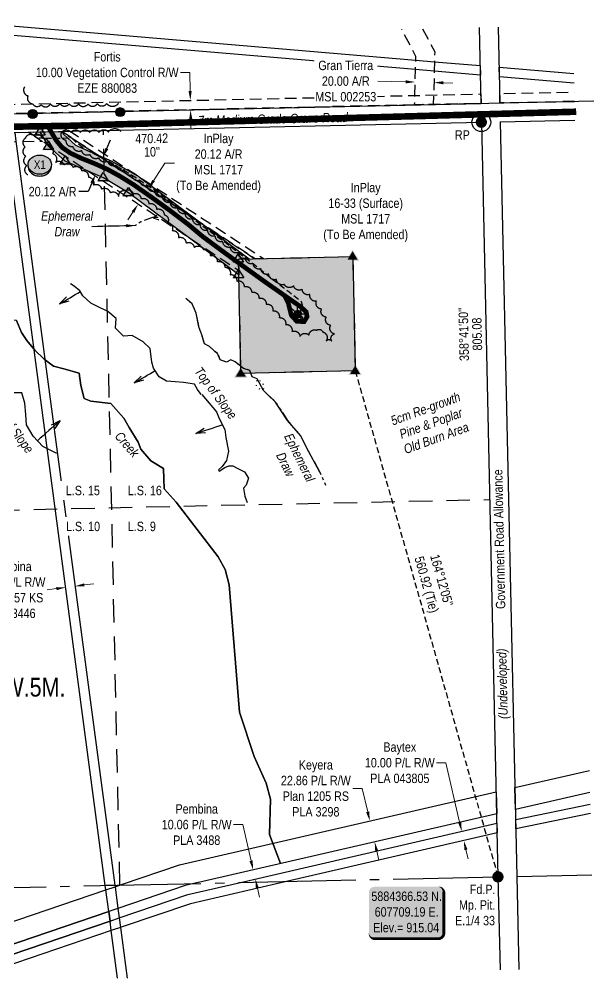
# Model space of a CAD drawing. Extents: x 604912 to 609838, y 5884248 to 5885328.
# Drawn here: x 607198 to 607811, y 5884252 to 5885281 of the extents above; entities that cross this region are included whole.
import ezdxf
from ezdxf.enums import TextEntityAlignment as Align

# ---------------------------------------------------------------- set-up
doc = ezdxf.new("R2010")
doc.units = 0
doc.header["$LTSCALE"] = 5
doc.header["$PDMODE"] = 34
doc.header["$PDSIZE"] = 0.03
for name, pattern in [('0', [1, 1, 0]), ('foc-ACCESSROAD', [3.75, 2.5, -1.25]), ('foc-FLOWLINE', [3.75, 2.5, -1.25]), ('foc-LSD', [8, 5, -3]), ('foc-QUARTERLINE', [33, 25, -3, 2, -3]), ('foc-TIELINE', [1.875, 1.25, -0.625]), ('foc-TOPO', [1, 0.2, -0.8]), ('foc-TOPO-ephemeral', [6.25, 3.125, -0.625, 0.625, -0.625, 0.625, -0.625]), ('POWERLINE5', [7.8, 2.4, -0.6, 0.6, -0.6, 0.6, -0.6, 2.4]), ('UG_PIPE', [1.875, 1.25, -0.625])]:
    doc.linetypes.add(name, pattern=pattern)
doc.layers.get('Defpoints').update_dxf_attribs({"color": 9})
for name, color, linetype in [('35', 37, 'Continuous'), ('AS-PIPE-UG', 44, 'UG_PIPE'), ('AS-POWER', 104, 'foc-POWER'), ('AS-POWER-EXISTING', 72, 'POWERLINE5'), ('AS-ROADS', 254, 'Continuous'), ('AS-SYMBOL', 7, 'Continuous'), ('C-FLOWLINE', 13, 'foc-FLOWLINE'), ('C-SYMBOL', 7, 'Continuous'), ('C-WS', 13, 'foc-ACCESSROAD'), ('C-WS-S', 8, 'Continuous'), ('DETAIL-T', 7, 'Continuous'), ('F-AR', 190, 'foc-ACCESSROAD'), ('F-EZE', 190, 'foc-FLOWLINE'), ('F-RW', 190, 'Continuous'), ('L-BD', 7, 'Continuous'), ('L-MON', 1, 'Continuous'), ('L-MON-T', 1, 'Continuous'), ('L-QSEC', 8, 'foc-QUARTERLINE'), ('L-ROAD-T', 7, 'Continuous'), ('L-SEC', 7, 'Continuous'), ('L-SECTION-LSD', 7, 'foc-LSD'), ('L-TIE', 7, 'foc-TIELINE'), ('P-CROSSINGS', 250, 'Continuous'), ('P-PROPOSED', 10, 'Continuous'), ('P-PROPOSED-H', 21, 'Continuous'), ('P-TXT', 4, 'Continuous'), ('T-BUSH', 110, '0'), ('T-BUSH-T', 110, 'Continuous'), ('T-CREEK', 160, 'Continuous'), ('T-DRAW', 143, 'foc-TOPO-ephemeral'), ('T-LOW-AREA', 48, 'foc-TOPO'), ('T-SLOPE', 48, 'Continuous'), ('T-WATER', 160, 'Continuous'), ('T-WATER-T', 170, 'Continuous')]:
    doc.layers.add(name, color=color, linetype=linetype)
for name, color, linetype, lineweight in [('AS-GENERAL', 48, 'Continuous', 18), ('C-AR-T', 13, 'Continuous', 9), ('F-AR-T', 190, 'Continuous', 9), ('F-EZE-T', 190, 'Continuous', 9), ('F-RW-T', 190, 'Continuous', 9), ('T-TEXT', 48, 'Continuous', 18)]:
    doc.layers.add(name, color=color, linetype=linetype, lineweight=lineweight)
doc.styles.add('100L', font='ARIALN.TTF', dxfattribs={"height": 11})
doc.styles.add('175L', font='ARIALN.TTF', dxfattribs={"height": 20})
doc.styles.add('80', font='ARIALN.TTF', dxfattribs={"height": 10})
doc.styles.add('80CG', font='ARIALN.TTF', dxfattribs={"height": 10})
doc.styles.add('80L', font='ARIALN.TTF', dxfattribs={"height": 10})
doc.styles.add('80LS', font='ARIALNI.TTF', dxfattribs={"height": 10})
doc.styles.add('Crossing', font='ARIALN.TTF', dxfattribs={"height": 10})
doc.styles.add('foc-LtypeFont', font='ARIALN.TTF', dxfattribs={"height": 7.35})
doc.linetypes.add('foc-POWER', pattern='A,6,-1,["P",foc-LtypeFont,S=0.2,R=0,X=-0.625,Y=-0.75],-1.24,4', length=12.24)
doc.linetypes.add('foc-POWER-NOLINE', pattern='A,0,-4,["P",foc-LtypeFont,S=0.2,R=0,X=-0.625,Y=-0.75],-8.24', length=12.24)
doc.linetypes.add('foc-TOPO-flowdirection-NOLINE', pattern='A,0,[">",foc-LtypeFont,S=0.3,R=0,X=0,Y=-0.945],-20,[">",foc-LtypeFont,S=0.3,R=0,X=0,Y=-0.945],0', length=20)
doc.dimstyles.new('Compass 5 000', dxfattribs={"dimscale": 5, "dimtxt": 9, "dimasz": 2, "dimexe": 0.2, "dimexo": 0.0625, "dimgap": 0.5, "dimtad": 0, "dimtih": 1, "dimtoh": 1, "dimzin": 0, "dimdsep": 46, "dimtxsty": '80CG', "dimcen": 0.1, "dimse1": 1, "dimse2": 1, "dimclrd": 256, "dimclrt": 256, "dimaunit": 1, "dimadec": 4, "dimazin": 0, "dimtfac": 0.06, "dimtofl": 0, "dimtmove": 0, "dimatfit": 1, "dimfxl": 0.2, "dimtolj": 1, "dimtzin": 0, "dimlwd": -1, "dimarcsym": 0})

# ---------------------------------------------------------------- blocks, each defined once
blk = doc.blocks.new('fdia')
at = {"color": 255, "const_width": 1}
blk.add_lwpolyline([(-0.5, 0, 1), (0.5, 0, 1)], format="xyb", close=True, dxfattribs=at)
blk = doc.blocks.new('Fdiaa')
blk.add_blockref('fdia', (0, 0))
blk = doc.blocks.new('fdib')
at = {"color": 1, "const_width": 1.6}
blk.add_lwpolyline([(-0.4, 0, 1), (0.4, 0, 1)], format="xyb", close=True, dxfattribs=at)
at = {"color": 1}
blk.add_circle((0, 0), 0.8, dxfattribs=at)
blk = doc.blocks.new('Fdibb')
blk.add_blockref('fdib', (0, 0))
blk = doc.blocks.new('fdicc')
for name in ['Fdibb', 'Fdiaa']:
    blk.add_blockref(name, (0, 0))
blk = doc.blocks.new('FDI')
blk.add_blockref('fdicc', (0, 0))
blk = doc.blocks.new('GAS')
h = blk.add_hatch(color=255)
h.dxf.hatch_style = 1
edge = h.paths.add_edge_path()
edge.add_arc((0, 0), 0.9, 0, 360)
for p, q in [((-0.81, 0), (-1.62, 0)), ((-0.57, 0.57), (-1.14, 1.14)), ((0, 0.81), (0, 1.62)), ((0.57, 0.57), (1.14, 1.14)), ((1.62, 0), (0.81, 0)), ((-0.57, -0.57), (-1.14, -1.14)), ((0, -0.81), (0, -1.62)), ((1.14, -1.14), (0.57, -0.57))]:
    blk.add_line(p, q)
blk.add_circle((0, 0), 0.8)
blk = doc.blocks.new('STRIA')
blk.add_hatch(color=255).paths.add_polyline_path([(-0.04, 1.52), (-1.47, -0.87), (1.39, -0.87)])
blk = doc.blocks.new('STRIAA')
blk.add_blockref('STRIA', (0, 0))
blk = doc.blocks.new('STRIB')
at = {"color": 1}
blk.add_solid([(-1.12, -0.67), (-0.04, 1.13), (1.04, -0.67)], dxfattribs=at)
blk = doc.blocks.new('STRIBB')
blk.add_blockref('STRIB', (0, 0))
blk = doc.blocks.new('STRICC')
for name in ['STRIAA', 'STRIBB']:
    blk.add_blockref(name, (0, 0))
blk = doc.blocks.new('fdspike')
blk.add_blockref('STRICC', (0, 0))
blk = doc.blocks.new('RISER')
h = blk.add_hatch(color=255)
h.dxf.hatch_style = 1
edge = h.paths.add_edge_path()
edge.add_arc((0, 0), 0.7, 0, 360)
blk.add_hatch(color=13).paths.add_polyline_path([(0.58, -0.15), (-0.58, -0.15, 0.774597)])
at = {"color": 13}
blk.add_line((-0.58, -0.15), (0.58, -0.15), dxfattribs=at)
blk.add_circle((0, 0), 0.6, dxfattribs=at)
blk = doc.blocks.new('TRIA')
blk.add_hatch(color=255).paths.add_polyline_path([(-0.04, 1.52), (-1.47, -0.87), (1.39, -0.87)])
blk = doc.blocks.new('TRIAA')
blk.add_blockref('TRIA', (0, 0))
blk = doc.blocks.new('TRIB')
at = {"color": 1}
blk.add_lwpolyline([(-1.12, -0.67), (-0.04, 1.13), (1.04, -0.67)], close=True, dxfattribs=at)
blk = doc.blocks.new('TRIBB')
blk.add_blockref('TRIB', (0, 0))
blk = doc.blocks.new('TRICC')
for name in ['TRIAA', 'TRIBB']:
    blk.add_blockref(name, (0, 0))
blk = doc.blocks.new('plspike')
blk.add_blockref('TRICC', (0, 0))
blk = doc.blocks.new('POWERPOLE')
h = blk.add_hatch(color=255)
edge = h.paths.add_edge_path()
edge.add_arc((0, 0), 0.96, 0, 360)
at = {"linetype": 'Continuous'}
for p, q in [((0.68, -0.68), (-0.68, 0.68)), ((-0.68, -0.68), (0.68, 0.68))]:
    blk.add_line(p, q, dxfattribs=at)
blk.add_circle((0, 0), 0.96, dxfattribs=at)
blk = doc.blocks.new('*D385')
at = {"layer": 'Defpoints', "color": 0, "transparency": 16777216}
for p in [(607572, 5884426.4), (607536.1, 5884418.1), (607541.2, 5884395.8)]:
    blk.add_point(p, dxfattribs=at)
at = {"layer": 'F-RW-T', "transparency": 16777216}
for p, q in [((607564, 5884461.1), (607554, 5884461.1)), ((607569.8, 5884436.1), (607564, 5884461.1)), ((607579.4, 5884394.3), (607581.6, 5884384.6))]:
    blk.add_line(p, q, dxfattribs=at)
for points in [[(607571.4, 5884436.5), (607568.1, 5884435.8), (607572, 5884426.4)], [(607581, 5884394.7), (607577.8, 5884394), (607577.2, 5884404.1)]]:
    blk.add_solid(points, dxfattribs=at)
at = {"layer": 'F-RW-T', "transparency": 16777216, "insert": (607514.5, 5884461.1), "char_height": 10, "attachment_point": 5, "style": '80CG'}
blk.add_mtext('\\A1;Keyera\\P22.86 P/L R/W\\PPlan 1205 RS\\PPLA 3298', dxfattribs=at)
blk = doc.blocks.new('*D386')
at = {"layer": 'Defpoints', "color": 0, "transparency": 16777216}
for p in [(607670, 5884415.2), (607637.7, 5884407.8), (607639.9, 5884398)]:
    blk.add_point(p, dxfattribs=at)
at = {"layer": 'F-RW-T', "transparency": 16777216}
for p, q in [((607653.1, 5884488.4), (607643.1, 5884488.4)), ((607667.7, 5884425), (607653.1, 5884488.4)), ((607674.5, 5884395.7), (607676.7, 5884386))]:
    blk.add_line(p, q, dxfattribs=at)
for points in [[(607669.4, 5884425.4), (607666.1, 5884424.6), (607670, 5884415.2)], [(607676.1, 5884396.1), (607672.9, 5884395.4), (607672.2, 5884405.5)]]:
    blk.add_solid(points, dxfattribs=at)
at = {"layer": 'F-RW-T', "transparency": 16777216, "insert": (607604, 5884488.4), "char_height": 10, "attachment_point": 5, "style": '80CG'}
blk.add_mtext('\\A1;Baytex\\P10.00 P/L R/W\\PPLA 043805', dxfattribs=at)
blk = doc.blocks.new('*D387')
at = {"layer": 'Defpoints', "color": 0, "transparency": 16777216}
for p in [(607247.9, 5884675.3), (607252.7, 5884638.6), (607262.7, 5884640)]:
    blk.add_point(p, dxfattribs=at)
at = {"layer": 'F-RW-T', "transparency": 16777216}
for p, q in [((607267.7, 5884677.9), (607277.7, 5884679.2)), ((607238, 5884674), (607228, 5884672.6))]:
    blk.add_line(p, q, dxfattribs=at)
for points in [[(607267.5, 5884679.6), (607268, 5884676.3), (607257.8, 5884676.6)], [(607237.7, 5884675.6), (607238.2, 5884672.3), (607247.9, 5884675.3)]]:
    blk.add_solid(points, dxfattribs=at)
at = {"layer": 'F-RW-T', "transparency": 16777216, "insert": (607189, 5884672.6), "char_height": 10, "attachment_point": 5, "style": '80CG'}
blk.add_mtext('\\A1;Pembina\\P10.06 P/L R/W\\PPlan 2857 KS\\PROE 3446', dxfattribs=at)
blk = doc.blocks.new('*D388')
at = {"layer": 'Defpoints', "color": 0, "transparency": 16777216}
for p in [(607380.7, 5885194.4), (607392.1, 5885194.6), (607392.3, 5885184.6)]:
    blk.add_point(p, dxfattribs=at)
at = {"layer": 'F-EZE-T', "transparency": 16777216}
for p, q in [((607380.1, 5885224.1), (607370.1, 5885224.1)), ((607380.5, 5885204.3), (607380.1, 5885224.1)), ((607381.2, 5885174.4), (607381.4, 5885164.4))]:
    blk.add_line(p, q, dxfattribs=at)
for points in [[(607382.2, 5885204.4), (607378.8, 5885204.3), (607380.7, 5885194.4)], [(607382.8, 5885174.4), (607379.5, 5885174.3), (607380.9, 5885184.4)]]:
    blk.add_solid(points, dxfattribs=at)
at = {"layer": 'F-EZE-T', "transparency": 16777216, "insert": (607292.1, 5885224.1), "char_height": 10, "attachment_point": 5, "style": '80CG', "bg_fill": 3, "box_fill_scale": 1.1, "bg_fill_color": 256, "bg_fill_true_color": 13158600, "bg_fill_transparency": 0}
blk.add_mtext('\\A1;Fortis\\P10.00 Vegetation Control R/W\\PEZE 880083', dxfattribs=at)
blk = doc.blocks.new('*D391')
at = {"layer": 'Defpoints', "color": 0, "transparency": 16777216}
for p in [(607620.4, 5885215.8), (607640.4, 5885215.3), (607620.4, 5885213.9)]:
    blk.add_point(p, dxfattribs=at)
at = {"layer": 'F-AR-T', "transparency": 16777216}
for p, q in [((607610.4, 5885214.2), (607580.7, 5885214.9)), ((607650.4, 5885213.2), (607660.4, 5885212.9))]:
    blk.add_line(p, q, dxfattribs=at)
for points in [[(607610.4, 5885215.8), (607610.3, 5885212.5), (607620.4, 5885213.9)], [(607650.4, 5885214.8), (607650.3, 5885211.5), (607640.4, 5885213.4)]]:
    blk.add_solid(points, dxfattribs=at)
at = {"layer": 'F-AR-T', "transparency": 16777216, "insert": (607546.4, 5885214.9), "char_height": 10, "attachment_point": 5, "style": '80CG', "bg_fill": 3, "box_fill_scale": 1.1, "bg_fill_color": 256, "bg_fill_true_color": 13158600, "bg_fill_transparency": 0}
blk.add_mtext('\\A1;Gran Tierra\\P20.00 A/R\\PMSL 002253', dxfattribs=at)
blk = doc.blocks.new('*D393')
at = {"layer": 'Defpoints', "color": 0, "transparency": 16777216}
for p in [(607272.8, 5885140.4), (607264.7, 5885122), (607279.7, 5885115.5)]:
    blk.add_point(p, dxfattribs=at)
at = {"layer": 'P-TXT', "transparency": 16777216}
for p, q in [((607291.8, 5885143), (607295.8, 5885152.2)), ((607275.7, 5885106.3), (607271.7, 5885097.1)), ((607271.7, 5885097.1), (607261.7, 5885097.1))]:
    blk.add_line(p, q, dxfattribs=at)
for points in [[(607290.2, 5885143.7), (607293.3, 5885142.4), (607287.7, 5885133.9)], [(607274.1, 5885107), (607277.2, 5885105.6), (607279.7, 5885115.5)]]:
    blk.add_solid(points, dxfattribs=at)
at = {"layer": 'P-TXT', "transparency": 16777216, "insert": (607233.9, 5885097.1), "char_height": 10, "attachment_point": 5, "style": '80CG'}
blk.add_mtext('\\A1;20.12 A/R', dxfattribs=at)
blk = doc.blocks.new('tdraw')
at = {"layer": 'T-DRAW', "linetype": 'ByBlock'}
h = blk.add_hatch(color=256, dxfattribs=at)
h.dxf.hatch_style = 1
h.paths.add_polyline_path([(4.2, 3.2), (0, 0), (5.1, -1.5), (5.3, -2.9), (-1.1, -0.8), (-1.3, 0.4), (4, 4.5)])
blk = doc.blocks.new('*U403')
at = {"layer": '35', "color": 3}
blk.add_circle((0, 0), 10, dxfattribs=at)
at = {"layer": '35', "color": 3, "style": '80'}
blk.add_attdef('RP_001', (-28.2, -18.5), '', height=10, dxfattribs=at)
blk = doc.blocks.new('*U402')
h = blk.add_hatch(color=254)
edge = h.paths.add_edge_path()
edge.add_line((-34, -28.5), (34, -28.5))
edge.add_arc((34, -22.5), 6, 270, 360)
edge.add_line((40, -22.5), (40, 21))
edge.add_arc((34, 21), 6, 0, 90)
edge.add_line((34, 27), (-34, 27))
edge.add_arc((-34, 21), 6, 90, 180)
edge.add_line((-40, 21), (-40, -22.5))
edge.add_arc((-34, -22.5), 6, 180, 270)
at = {"color": 1, "flags": 128}
blk.add_lwpolyline([(-34, -28.5, 3, 3, 0), (34, -28.5, 3, 3, 0.414214), (40, -22.5, 3, 3, 0), (40, 21, 3, 0, 0.414214), (34, 27, 0, 0, 0), (-34, 27, 0, 0, 0.414214), (-40, 21, 0, 0, 0), (-40, -22.5, 0, 3, 0.414214)], format="xyseb", close=True, dxfattribs=at)
blk.add_lwpolyline([(-35.1, -11.4, 0, 10, 0), (0, 0, 5, 5, 0)], format="xyseb", dxfattribs=at)
at = {"color": 1, "style": '80'}
blk.add_attdef('ENTER_TEXT_001', (-36, -5), '', height=10, dxfattribs=at)
blk = doc.blocks.new('xing2')
h = blk.add_hatch(color=50)
h.dxf.hatch_style = 1
edge = h.paths.add_edge_path()
edge.add_ellipse((0, 0), major_axis=(-12.5, 0), ratio=0.816297, start_angle=0, end_angle=360)
h = blk.add_hatch(color=250)
h.dxf.hatch_style = 1
edge = h.paths.add_edge_path()
edge.add_ellipse((0, -2), major_axis=(-12.5, 0), ratio=0.816297, start_angle=0, end_angle=180)
edge.add_line((12.5, -2), (12.5, 0))
edge.add_ellipse((0, 0), major_axis=(-12.5, 0), ratio=0.816297, start_angle=0, end_angle=180, ccw=False)
edge.add_line((-12.5, 0), (-12.5, -2))
at = {"color": 250}
blk.add_ellipse((0, 0), major_axis=(-12.5, 0), ratio=0.816297, dxfattribs=at)
blk.add_ellipse((0, -2), major_axis=(-12.5, 0), ratio=0.816297, start_param=0, end_param=3.141593, dxfattribs=at)
at = {"color": 250, "style": 'Crossing'}
blk.add_attdef('CROSSING', text='', height=9, dxfattribs=at).set_placement((0.1, 0), align=Align.MIDDLE_CENTER)
at = {"color": 250, "style": 'Crossing', "flags": 1}
for tag, p in [('OWNER', (0.1, -12.5)), ('DESCRIPTION', (0.1, -25.8)), ('LOCATION', (0.1, -39.3)), ('DWG_REF', (0.1, -52.8))]:
    blk.add_attdef(tag, text='', height=9, dxfattribs=at).set_placement(p, align=Align.MIDDLE_CENTER)
blk = doc.blocks.new('*D499')
at = {"layer": 'Defpoints', "color": 0, "transparency": 16777216}
for p in [(607447.7, 5884374.2), (607454.6, 5884375.8), (607456.8, 5884366)]:
    blk.add_point(p, dxfattribs=at)
at = {"layer": 'F-RW-T', "transparency": 16777216}
for p, q in [((607436.6, 5884422.5), (607426.6, 5884422.5)), ((607445.5, 5884383.9), (607436.6, 5884422.5)), ((607452.2, 5884354.7), (607454.5, 5884345))]:
    blk.add_line(p, q, dxfattribs=at)
for points in [[(607447.1, 5884384.3), (607443.8, 5884383.5), (607447.7, 5884374.2)], [(607453.8, 5884355.1), (607450.6, 5884354.3), (607450, 5884364.5)]]:
    blk.add_solid(points, dxfattribs=at)
at = {"layer": 'F-RW-T', "transparency": 16777216, "insert": (607387.5, 5884422.5), "char_height": 10, "attachment_point": 5, "style": '80CG'}
blk.add_mtext('\\A1;Pembina\\P10.06 P/L R/W\\PPLA 3488', dxfattribs=at)
blk = doc.blocks.new('*D501')
at = {"layer": 'C-AR-T', "transparency": 16777216}
for p, q in [((607341.6, 5885108.8), (607353.7, 5885127.3)), ((607353.7, 5885127.3), (607363.7, 5885127.3)), ((607319.5, 5885075.3), (607314, 5885066.9))]:
    blk.add_line(p, q, dxfattribs=at)
for points in [[(607340.2, 5885109.7), (607343, 5885107.9), (607336.1, 5885100.4)], [(607318.1, 5885076.2), (607320.9, 5885074.4), (607325, 5885083.6)]]:
    blk.add_solid(points, dxfattribs=at)
at = {"layer": 'Defpoints', "color": 0, "transparency": 16777216}
for p in [(607336.1, 5885100.4), (607376.6, 5885073.7), (607365.6, 5885056.9)]:
    blk.add_point(p, dxfattribs=at)
at = {"layer": 'C-AR-T', "transparency": 16777216, "insert": (607410.8, 5885127.3), "char_height": 10, "attachment_point": 5, "style": '80CG'}
blk.add_mtext('\\A1;InPlay\\P20.12 A/R\\PMSL 1717\\P(To Be Amended)', dxfattribs=at)

msp = doc.modelspace()

# ---------------------------------------------------------------- hatches: boundary and pattern name
at = {"layer": 'P-PROPOSED-H'}
h = msp.add_hatch(color=256, dxfattribs=at)
h.dxf.hatch_style = 1
h.paths.add_polyline_path([(607432.384, 5885008.552), (607314.881, 5885096.002), (607288.038, 5885111.804), (607247.461, 5885129.571), (607229.845, 5885145.31), (607220.774, 5885160.708), (607243.817, 5885161.217), (607245.583, 5885158.219), (607258.468, 5885146.707), (607297.205, 5885129.745), (607326.019, 5885112.784), (607443.362, 5885025.452), (607432.017, 5885025.202)])
h = msp.add_hatch(color=256, dxfattribs=at)
h.dxf.hatch_style = 1
h.paths.add_polyline_path([(607434.681, 5884903.334), (607432.379, 5885008.556), (607432.017, 5885025.202), (607553.854, 5885027.896), (607556.543, 5884906.041)])

# ---------------------------------------------------------------- linework, layer by layer
at = {"layer": 'AS-GENERAL', "flags": 128}
msp.add_lwpolyline([(607496.667, 5884966.269), (607500.564, 5884963.009), (607499.286, 5884961.43), (607495.17, 5884964.527)], dxfattribs=at)
at = {"layer": 'AS-PIPE-UG', "flags": 128}
msp.add_lwpolyline([(607495.753, 5884967.43), (607497.34, 5884969.352), (607500.968, 5884972.985), (607499.155, 5884979.729), (607485.997, 5884989.914), (607480.429, 5884994.282), (607468.428, 5885003.404), (607446.603, 5885021.018), (607418.784, 5885042.127), (607395.062, 5885059.252), (607368.67, 5885079.372), (607341.729, 5885099.245), (607319.657, 5885113.714), (607293.532, 5885129.431), (607269.643, 5885141.455), (607257.968, 5885150.412), (607254.13, 5885154.216), (607244.685, 5885153.888), (607230.87, 5885153.718), (607219.25, 5885154.216)], dxfattribs=at)
at = {"layer": 'AS-POWER', "linetype": 'foc-POWER-NOLINE', "flags": 128}
msp.add_lwpolyline([(606772.233, 5885170.918), (607810.651, 5885193.735)], dxfattribs=at)
at = {"layer": 'AS-ROADS', "flags": 128}
for points, const_width in [([(607279.564, 5885168.138), (607791.989, 5885182.286)], 6.997), ([(607279.564, 5885168.138), (607249.982, 5885167.21), (607208.069, 5885166.594), (607187.033, 5885166.172)], 6.997), ([(607228.81, 5885166.888), (607237.712, 5885151.772), (607244.021, 5885144.248), (607252.961, 5885138.139), (607264.552, 5885132.644), (607278.993, 5885126.891), (607292.623, 5885120.772), (607305.545, 5885113.642), (607320.456, 5885104.4), (607339.421, 5885091.112), (607358.158, 5885077.598), (607378.495, 5885062.163), (607393.827, 5885049.321), (607415.805, 5885033.062), (607436.088, 5885018.343), (607460.908, 5885000.509), (607481.734, 5884985.951), (607497.889, 5884974.715), (607504.183, 5884968.997), (607505.156, 5884963.816), (607501.994, 5884958.591), (607494.213, 5884958.86), (607488.335, 5884965.324), (607485.187, 5884978.204), (607481.275, 5884986.257)], 4.998)]:
    msp.add_lwpolyline(points, dxfattribs=dict(at, const_width=const_width))
at = {"layer": 'C-FLOWLINE', "flags": 128}
msp.add_lwpolyline([(606784.824, 5885151.078), (606885.086, 5885153.301), (607183.669, 5885159.889), (607193.782, 5885160.112), (607208.226, 5885160.431), (607223.002, 5885150.708), (607195.112, 5885150.091), (607194.004, 5885150.066), (607184.999, 5885149.866), (607183.891, 5885149.842), (606885.306, 5885143.239), (606785.048, 5885141.022)], dxfattribs=at)
msp.add_lwpolyline([(607458.552, 5885025.788), (607449.707, 5885025.592), (607243.782, 5885161.216), (607252.627, 5885161.411), (607458.552, 5885025.788)], close=True, dxfattribs=at)
at = {"layer": 'C-WS', "flags": 128}
msp.add_lwpolyline([(607449.707, 5885025.592), (607553.859, 5885027.891), (607556.547, 5884906.049), (607434.706, 5884903.36), (607432.287, 5885012.983), (607208.403, 5885160.435), (607243.782, 5885161.216), (607449.707, 5885025.592)], close=True, dxfattribs=at)
at = {"layer": 'F-AR', "flags": 128}
msp.add_lwpolyline([(607628.35, 5885270.734), (607641.17, 5885245.958), (607640.915, 5885235.621), (607640.666, 5885225.51), (607640.066, 5885201.193), (607639.64, 5885190.068), (607619.768, 5885189.629), (607620.038, 5885200.745), (607620.691, 5885227.207), (607620.94, 5885237.317), (607621.039, 5885241.32), (607606.077, 5885270.235)], dxfattribs=at)
at = {"layer": 'F-EZE', "flags": 128}
msp.add_lwpolyline([(607619.813, 5885189.63), (607190.807, 5885180.164), (607189.495, 5885190.132), (607690.41, 5885201.184), (607690.635, 5885191.19), (607619.813, 5885189.63)], close=True, dxfattribs=at)
msp.add_lwpolyline([(607790.18, 5885193.305), (607710.772, 5885191.636), (607710.556, 5885201.63), (607789.955, 5885203.298)], dxfattribs=at)
at = {"layer": 'F-RW'}
for points in [[(607181.984, 5885274.577), (607620.94, 5885237.317), (607640.915, 5885235.621), (607689.728, 5885231.455), (607689.957, 5885221.283), (607640.666, 5885225.51), (607620.691, 5885227.207), (607179.558, 5885264.68), (607189.363, 5885191.14), (607190.807, 5885180.164), (607180.671, 5885179.94), (607179.244, 5885190.919), (607168.792, 5885269.281), (607167.926, 5885275.771), (607181.984, 5885274.577)], [(607300.216, 5884357.816), (607290.101, 5884357.593), (607184.657, 5885150.757), (607183.443, 5885159.885), (607193.556, 5885160.108), (607194.77, 5885150.985), (607300.216, 5884357.816)]]:
    msp.add_lwpolyline(points, close=True, dxfattribs=at)
for points in [[(607789.74, 5885212.901), (607710.111, 5885219.624), (607709.883, 5885229.776), (607789.513, 5885223.029)], [(607806.698, 5884456.857), (607727.269, 5884438.722), (607726.747, 5884462.043), (607806.175, 5884480.184)], [(606993.156, 5884251.881), (607290.72, 5884352.945), (607300.425, 5884356.244), (607308.344, 5884358.931), (607369, 5884379.547), (607706.735, 5884457.482), (607707.257, 5884434.152), (607389.582, 5884360.747), (607389.1, 5884360.737), (607375.26, 5884357.54), (607303.495, 5884333.16), (607293.79, 5884329.857), (607069.22, 5884253.551)], [(607807.207, 5884434.162), (607727.737, 5884417.833), (607727.509, 5884428.001), (607806.979, 5884444.33)], [(607102.654, 5884254.285), (607295.141, 5884319.695), (607304.846, 5884322.993), (607378.016, 5884347.858), (607438.663, 5884361.846), (607707.487, 5884423.887), (607707.716, 5884413.672), (607487.936, 5884362.949), (607380.757, 5884338.222), (607308.065, 5884313.521), (607306.19, 5884312.883), (607298.36, 5884310.223), (607296.485, 5884309.585), (607135.899, 5884255.015)], [(607303.251, 5884258.689), (607296.485, 5884309.585), (607295.141, 5884319.695), (607293.79, 5884329.857), (607290.72, 5884352.945), (607290.101, 5884357.593), (607300.216, 5884357.816), (607300.425, 5884356.244), (607303.495, 5884333.16), (607304.846, 5884322.993), (607306.19, 5884312.883), (607313.365, 5884258.911)], [(607069.22, 5884253.551), (607293.79, 5884329.857), (607295.141, 5884319.695), (607102.654, 5884254.285)]]:
    msp.add_lwpolyline(points, dxfattribs=at)
at = {"layer": 'L-QSEC'}
for p, q in [((606937.16, 5884349.833), (607708.599, 5884366.846)), ((607728.708, 5884367.22), (607808.67, 5884368.907))]:
    msp.add_line(p, q, dxfattribs=at)
at = {"layer": 'L-SEC'}
for p, q in [((607688.64, 5885272.084), (607690.445, 5885191.189)), ((607708.747, 5885272.534), (607710.551, 5885191.637)), ((606884.642, 5885173.408), (607690.45, 5885191.189)), ((607710.742, 5885191.636), (607790.18, 5885193.305)), ((607711.001, 5885171.525), (607790.631, 5885173.198)), ((606885.086, 5885153.301), (607690.894, 5885171.082)), ((607690.894, 5885171.082), (607708.599, 5884366.846)), ((607711.001, 5885171.525), (607728.706, 5884367.288)), ((607708.599, 5884366.846), (607710.807, 5884267.638)), ((607728.706, 5884367.293), (607730.914, 5884268.079))]:
    msp.add_line(p, q, dxfattribs=at)
at = {"layer": 'L-TIE'}
msp.add_line((607556.543, 5884906.041), (607708.599, 5884366.846), dxfattribs=at)
at = {"layer": 'P-PROPOSED', "flags": 128}
for points in [[(607432.384, 5885008.552), (607314.881, 5885096.002), (607288.038, 5885111.804), (607247.461, 5885129.571), (607229.845, 5885145.31), (607220.774, 5885160.708), (607243.817, 5885161.217), (607245.583, 5885158.219), (607258.468, 5885146.707), (607297.205, 5885129.745), (607326.019, 5885112.784), (607443.362, 5885025.452), (607432.017, 5885025.202)], [(607434.681, 5884903.334), (607432.379, 5885008.556), (607432.017, 5885025.202), (607553.854, 5885027.896), (607556.543, 5884906.041)]]:
    msp.add_lwpolyline(points, close=True, dxfattribs=at)
at = {"layer": 'T-BUSH', "flags": 128}
for points in [[(607204.014, 5885208.661, 0.52056705), (607207.603, 5885199.331, 0.52056705), (607212.616, 5885190.769, 0.52056705), (607221.696, 5885189.669, 0.52056705), (607231.659, 5885190.474, 0.52056705), (607241.632, 5885190.964, 0.52056705), (607251.626, 5885190.751, 0.52056705), (607261.619, 5885190.539, 0.52056705), (607271.612, 5885190.495, 0.52056705), (607281.603, 5885190.828, 0.52056705), (607291.594, 5885191.149, 0.52056705), (607304.211, 5885191.502, 0.52056705)], [(607207.553, 5885114.922, -0.52056705), (607206.405, 5885124.852, -0.52056705), (607205.367, 5885134.792, -0.52056705), (607204.75, 5885144.769, -0.52056705), (607205.235, 5885154.456, -0.52056705), (607213.559, 5885157.174, -0.52056705), (607222.906, 5885153.888, -0.52056705), (607229.879, 5885146.725, -0.52056705), (607233.864, 5885137.74, -0.52056705), (607237.043, 5885128.263, -0.52056705), (607246.019, 5885125.709, -0.52056705), (607255.6, 5885123.054, -0.52056705), (607264.915, 5885119.463, -0.52056705), (607272.003, 5885112.646, -0.52056705), (607277.277, 5885104.155, -0.52056705), (607286.081, 5885099.85, -0.52056705), (607295.278, 5885095.938, -0.52056705), (607304.382, 5885091.811, -0.52056705), (607311.411, 5885098.207, -0.52056705), (607319.689, 5885094.734, -0.52056705), (607328.201, 5885089.493, -0.52056705), (607336.633, 5885084.133, -0.52056705), (607344.755, 5885078.306, -0.52056705), (607352.877, 5885072.479, -0.52056705), (607356.463, 5885063.816, -0.52056705), (607361.359, 5885055.523, -0.52056705), (607368.058, 5885048.103, -0.52056705), (607376.171, 5885042.301, -0.52056705), (607384.852, 5885037.633, -0.52056705), (607394.578, 5885035.327, -0.52056705), (607401.992, 5885029.032, -0.52056705), (607409.414, 5885022.406, -0.52056705), (607417.53, 5885016.571, -0.52056705), (607423.121, 5885008.555, -0.52056705), (607430.138, 5885001.753, -0.52056705), (607438.159, 5884995.789, -0.52056705), (607446.119, 5884989.742, -0.52056705), (607453.904, 5884983.475, -0.52056705), (607461.609, 5884977.107, -0.52056705), (607468.718, 5884970.111, -0.52056705), (607475.499, 5884962.766, -0.52056705), (607482.288, 5884955.43, -0.52056705), (607489.084, 5884948.099, -0.52056705), (607497.535, 5884942.821, -0.52056705), (607507.207, 5884944.125, -0.52056705), (607515.398, 5884949.391, -0.52056705), (607521.971, 5884947.419, -0.52056705), (607525.557, 5884938.088, -0.52056705), (607531.367, 5884937.903, -0.52056705), (607534.452, 5884945.473, -0.52056705), (607530.309, 5884954.57, -0.52056705), (607525.518, 5884963.338, -0.52056705), (607520.532, 5884971.999, -0.52056705), (607515.164, 5884980.432, -0.52056705), (607508.171, 5884987.525, -0.52056705), (607500.025, 5884993.116, -0.52056705), (607490.805, 5884996.735, -0.52056705), (607480.918, 5884998.207, -0.52056705), (607472.587, 5885003.618, -0.52056705), (607464.363, 5885009.301, -0.52056705), (607456.081, 5885014.897, -0.52056705), (607447.773, 5885020.455, -0.52056705), (607439.561, 5885026.15, -0.52056705), (607431.522, 5885032.091, -0.52056705), (607423.483, 5885038.032, -0.52056705), (607415.416, 5885043.936, -0.52056705), (607407.344, 5885049.831, -0.52056705), (607399.359, 5885055.845, -0.52056705), (607391.4, 5885061.892, -0.52056705), (607383.436, 5885067.933, -0.52056705), (607375.405, 5885073.884, -0.52056705), (607367.373, 5885079.835, -0.52056705), (607359.335, 5885085.778, -0.52056705), (607351.295, 5885091.716, -0.52056705), (607343.202, 5885097.584, -0.52056705), (607335.038, 5885103.352, -0.52056705), (607326.877, 5885109.124, -0.52056705), (607318.724, 5885114.907, -0.52056705), (607310.347, 5885120.332, -0.52056705), (607301.577, 5885125.13, -0.52056705), (607292.718, 5885129.728, -0.52056705), (607283.34, 5885133.189, -0.52056705), (607273.962, 5885136.65, -0.52056705), (607264.874, 5885140.811, -0.52056705), (607255.8, 5885145.002, -0.52056705), (607248.45, 5885151.701, -0.52056705), (607243.462, 5885160.132, -0.52056705), (607253.454, 5885160.329, -0.52056705), (607263.45, 5885160.26, -0.52056705), (607273.446, 5885160.191, -0.52056705), (607283.439, 5885160.277, -0.52056705), (607293.428, 5885160.656, -0.52056705), (607306.518, 5885161.153, -0.52056705)]]:
    msp.add_lwpolyline(points, format="xyb", dxfattribs=at)
at = {"layer": 'T-DRAW', "flags": 128}
for points in [[(607346.454, 5885069.514), (607340.508, 5885069.587), (607327.922, 5885064.871), (607322.345, 5885060.992)], [(607451.86, 5884897.64), (607446.64, 5884899.88), (607444.254, 5884906.661), (607437.323, 5884908.794), (607428.454, 5884915.556), (607423.842, 5884917.887), (607419.091, 5884915.514), (607412.655, 5884917.695), (607410.125, 5884924.063), (607401.132, 5884932.234), (607395.739, 5884934.806), (607393.022, 5884944.544), (607389.94, 5884953.05), (607386.986, 5884967.46), (607382.724, 5884977.497), (607376.021, 5884983.169)], [(607458.738, 5884885.253), (607463.037, 5884881.064), (607471.658, 5884872.79), (607484.128, 5884853.137), (607498.03, 5884837.337), (607504.895, 5884823.674), (607518.685, 5884798.135), (607525.279, 5884783.231)]]:
    msp.add_lwpolyline(points, dxfattribs=at)
at = {"layer": 'T-DRAW', "linetype": 'foc-TOPO-flowdirection-NOLINE', "flags": 128}
msp.add_lwpolyline([(607513.255, 5884808.192), (607518.685, 5884798.135), (607504.895, 5884823.674), (607498.03, 5884837.337), (607484.128, 5884853.137), (607471.658, 5884872.79), (607463.037, 5884881.064), (607458.738, 5884885.253), (607451.86, 5884897.64), (607446.64, 5884899.88), (607444.254, 5884906.661), (607437.323, 5884908.794), (607428.454, 5884915.556), (607423.842, 5884917.887), (607419.091, 5884915.514), (607412.655, 5884917.695), (607410.125, 5884924.063), (607401.132, 5884932.234), (607395.739, 5884934.806), (607393.022, 5884944.544), (607389.94, 5884953.05), (607386.986, 5884967.46), (607382.724, 5884977.497), (607376.021, 5884983.169)], dxfattribs=at)
at = {"layer": 'T-LOW-AREA', "flags": 128}
msp.add_lwpolyline([(607451.263, 5884895.982), (607450.9, 5884890.069), (607453.035, 5884887.668), (607455.667, 5884886.445), (607458.484, 5884886.56), (607459.675, 5884889.233), (607457.896, 5884892.896), (607454.095, 5884896.166)], dxfattribs=at)
at = {"layer": 'T-SLOPE', "flags": 128}
for points in [[(607392.374, 5884880.834), (607388.493, 5884886.121), (607385.177, 5884892.049), (607373.457, 5884893.605), (607364.426, 5884894.52), (607355.298, 5884895.277), (607347.507, 5884899.6), (607341.365, 5884909.048), (607339.621, 5884915.364), (607337.828, 5884929.781), (607330.312, 5884936.978), (607318.565, 5884943.622), (607309.46, 5884942.937), (607301.044, 5884951.741), (607301.599, 5884961.837), (607292.796, 5884969.198), (607281.606, 5884974.626), (607274.586, 5884978.207), (607266.17, 5884986.141), (607263.049, 5884991.563), (607256.975, 5884996.233), (607252.944, 5884998.986)], [(607238.444, 5884817.899), (607223.331, 5884825.389), (607213.184, 5884836.605), (607206.193, 5884848.709), (607205.419, 5884859.714), (607204.431, 5884871.777), (607201.101, 5884882.815), (607185.259, 5884882.805)], [(607392.886, 5884881.053), (607408.775, 5884862.499), (607411.293, 5884855.284), (607417.416, 5884843.712), (607418.429, 5884835.112), (607421.55, 5884820.632), (607419.224, 5884810.405), (607414.734, 5884804.111), (607410.84, 5884800.652), (607411.288, 5884799.064), (607417.364, 5884803.017), (607421.596, 5884804.814), (607426.084, 5884804.914), (607430.581, 5884802.227), (607438.526, 5884798.586), (607442.781, 5884791.716), (607440.147, 5884784.101), (607437.268, 5884780.979), (607438.796, 5884772.537), (607441.18, 5884765.798)]]:
    msp.add_lwpolyline(points, dxfattribs=at)

# ---------------------------------------------------------------- block references
at = {"layer": 'AS-POWER-EXISTING', "xscale": 4.998005649999986, "yscale": 4.998005649999986, "zscale": 4.998005649999986}
for p in [(607212.59, 5885179.764), (607305.937, 5885181.827)]:
    msp.add_blockref('POWERPOLE', p, dxfattribs=at)
at = {"layer": 'AS-SYMBOL', "xscale": 4.998005649999986, "yscale": 4.998005649999986, "zscale": 4.998005649999986}
msp.add_blockref('RISER', (607495.75, 5884967.428), dxfattribs=at)
at = {"layer": 'C-WS-S', "xscale": 4.998005649999986, "yscale": 4.998005649999986, "zscale": 4.998005649999986}
msp.add_blockref('GAS', (607494.976, 5884966.368), dxfattribs=at)
at = {"layer": 'DETAIL-T'}
ref = msp.add_blockref('*U402', (607610.976, 5884329.365), dxfattribs=dict(at, xscale=0.99960113, yscale=0.99960113, zscale=0.99960113))
ref.add_attrib('ENTER_TEXT_001', '5884366.53 N.', (607573.671, 5884341.132), dxfattribs={"layer": '0', "color": 1, "height": 9.99601, "style": '80'})
ref.add_attrib('ENTER_TEXT_002', '607709.19 E.', (607577.193, 5884324.431), dxfattribs={"layer": '0', "color": 1, "height": 9.99601, "style": '80'})
ref.add_attrib('ENTER_TEXT_003', 'Elev.= 915.04', (607575.625, 5884307.73), dxfattribs={"layer": '0', "color": 1, "height": 9.99601, "style": '80'})
at = {"layer": 'L-MON', "xscale": 4.998005649999986, "yscale": 4.998005649999986, "zscale": 4.998005649999986}
for name, p in [('FDI', (607690.894, 5885171.082)), ('plspike', (607229.845, 5885145.31)), ('plspike', (607247.461, 5885129.571)), ('plspike', (607288.038, 5885111.804)), ('plspike', (607314.881, 5885096.002)), ('plspike', (607432.017, 5885025.202)), ('fdspike', (607553.854, 5885027.896)), ('plspike', (607432.379, 5885008.556)), ('fdspike', (607556.543, 5884906.041))]:
    msp.add_blockref(name, p, dxfattribs=at)
at = {"layer": 'P-CROSSINGS', "xscale": 0.99960113, "yscale": 0.99960113, "zscale": 0.99960113}
msp.add_blockref('xing2', (607220.193, 5885125.906), dxfattribs=at).add_auto_attribs({'CROSSING': 'X1'})
at = {"layer": 'T-DRAW', "rotation": 359.3771061672219}
msp.add_blockref('tdraw', (607342.067, 5885069.245), dxfattribs=at)

# ---------------------------------------------------------------- texts
at = {"layer": 'C-AR-T', "insert": (607567.622, 5885074.972), "char_height": 9.99601, "attachment_point": 5, "style": '80CG'}
msp.add_mtext('\\A1;InPlay\\P16-33 (Surface)\\PMSL 1717\\P(To Be Amended)', dxfattribs=at)
at = {"layer": 'C-SYMBOL', "color": 3, "style": '175L'}
msp.add_text('N.E.1/4 Sec. 33-47-10-W.5M.', height=19.99202, dxfattribs=at).set_placement((607097.43, 5884552.954), align=Align.BOTTOM_CENTER)
at = {"layer": 'L-BD', "style": '80L'}
for s, height, rotation, p in [('470.42', 9.996, 1.2641, (607339.572, 5885153.831)), ("10''", 9.996, 1.2641, (607339.886, 5885139.59)), ("358°41'50''", 9.99601, 91.2611, (607672.125, 5884944.973)), ('805.08', 9.996, 91.2611, (607686.366, 5884945.286))]:
    msp.add_text(s, height=height, rotation=rotation, dxfattribs=at).set_placement(p, align=Align.MIDDLE)
at = {"layer": 'L-BD', "insert": (607653.508, 5884684.24), "char_height": 9.99601, "width": 61.14654, "attachment_point": 2, "rotation": 285.748728, "style": '80L'}
msp.add_mtext("164°12'05'' \\P560.92 (Tie)", dxfattribs=at)
at = {"layer": 'L-ROAD-T', "style": '80L'}
msp.add_text('Government Road Allowance', height=9.99601, rotation=91.261118, dxfattribs=at).set_placement((607709.892, 5884726.695), align=Align.MIDDLE_CENTER)
at = {"layer": 'L-SECTION-LSD', "insert": (607314.09, 5884783.587), "char_height": 9.996, "attachment_point": 1, "style": '100L', "bg_fill": 3, "box_fill_scale": 1.5, "bg_fill_color": 256, "bg_fill_transparency": 0}
msp.add_mtext_dynamic_manual_height_columns('L.S. 16', width=35.86398, gutter_width=55, heights=[0], dxfattribs=at)
at = {"layer": 'T-BUSH-T', "insert": (607629.661, 5884870.473), "char_height": 9.99601, "width": 89.42682, "attachment_point": 2, "rotation": 20, "style": '80LS'}
msp.add_mtext('5cm Re-growth Pine & Poplar\\P{\\C48;Old Burn Area}', dxfattribs=at)
at = {"layer": 'T-TEXT', "style": '80LS'}
msp.add_text('(Undeveloped)', height=9.99601, rotation=91.261118, dxfattribs=at).set_placement((607713.284, 5884572.606), align=Align.MIDDLE_CENTER)
at = {"layer": 'T-WATER-T', "insert": (607221.323, 5885076.117), "char_height": 9.99559, "attachment_point": 1, "style": '80L'}
msp.add_mtext_dynamic_manual_height_columns('\\pi0.32612;{\\fArial Narrow|b0|i1|c0|p34;Ephemeral\\P\\pi14.587;Draw}', width=55.95525, gutter_width=50, heights=[0], dxfattribs=at)
at = {"layer": 'T-WATER-T', "char_height": 9.99559, "attachment_point": 1, "style": '80L'}
for s, width, insert, rotation in [('{\\fArial Narrow|b0|i1|c0|p34;Creek}', 31.24583, (607307.064, 5884842.495), 311.045999), ('\\pi0.32612;{\\fArial Narrow|b0|i1|c0|p34;Ephemeral\\P\\pi14.587;Draw}', 55.95525, (607489.153, 5884841.027), 296.461459)]:
    msp.add_mtext_dynamic_manual_height_columns(s, width=width, gutter_width=50, heights=[0], dxfattribs=dict(at, insert=insert, rotation=rotation))

# ---------------------------------------------------------------- dimensions: what is measured, and where the dimension line sits
at = {"layer": 'F-RW-T'}
for base, p1, p2, angle, text, picture, middle in [((607669.996, 5884415.234), (607639.938, 5884398.03), (607637.688, 5884407.778), 102.995533, 'Baytex\\P10.00 P/L R/W\\PPLA 043805', '*D386', (607604.015, 5884488.439)), ((607572.003, 5884426.392), (607541.245, 5884395.792), (607536.096, 5884418.106), 102.994039, 'Keyera\\P22.86 P/L R/W\\PPlan 1205 RS\\PPLA 3298', '*D385', (607514.45, 5884461.118)), ((607447.721, 5884374.182), (607456.83, 5884366.039), (607454.582, 5884375.767), 103.010934, 'Pembina\\P10.06 P/L R/W\\PPLA 3488', '*D499', (607387.48, 5884422.457))]:
    dim = msp.add_linear_dim(base=base, p1=p1, p2=p2, angle=angle, text=text, dimstyle='Compass 5 000', dxfattribs=at)
    dim.commit()
    dim.dimension.update_dxf_attribs({"geometry": picture, "text_midpoint": middle, "dimtype": 161})
at = {"layer": 'P-TXT'}
dim = msp.add_linear_dim(base=(607279.674, 5885115.466), p1=(607272.81, 5885140.427), p2=(607264.743, 5885122.004), angle=246.353365, text='20.12 A/R', dimstyle='Compass 5 000', dxfattribs=at)
dim.commit()
dim.dimension.update_dxf_attribs({"geometry": '*D393', "text_midpoint": (607233.917, 5885097.145), "dimtype": 161})

# ---------------------------------------------------------------- leaders
at = {"layer": 'T-SLOPE', "path_type": 1}
for points in [[(607241.429, 5884977.531), (607263.595, 5884990.615)], [(607320.971, 5884893.239), (607343.137, 5884906.323)], [(607242.023, 5884853.178), (607217.727, 5884831.583)], [(607386.724, 5884839.393), (607414.791, 5884848.672)]]:
    msp.add_leader(points, dimstyle='Compass 5 000', override={"dimldrblk": 'Open30'}, dxfattribs=at)
at = {"layer": 'T-WATER-T', "path_type": 1}
msp.add_leader([(607322.345, 5885060.992), (607275.844, 5885059.656)], dimstyle='Compass 5 000', override={"dimgap": 0.5, "dimtad": 0}, dxfattribs=at)

# ---------------------------------------------------------------- next in the draw order: linework, layer by layer
at = {"layer": 'L-SECTION-LSD'}
for p, q in [((607305.708, 5884357.961), (607287.99, 5885162.191)), ((606893.846, 5884751.589), (607699.747, 5884768.939))]:
    msp.add_line(p, q, dxfattribs=at)
at = {"layer": 'T-WATER', "flags": 128}
msp.add_lwpolyline([(607195.402, 5884959.633), (607200.693, 5884947.065), (607206.587, 5884938.477), (607215.089, 5884928.201), (607224.918, 5884918.583), (607234.98, 5884911.04), (607245.834, 5884908.433), (607262.256, 5884903.527), (607264.116, 5884890.49), (607267.547, 5884876.695), (607274.76, 5884873.703), (607296.141, 5884871.4), (607309.877, 5884855.555), (607315.362, 5884845.755), (607325.159, 5884830.083), (607327.999, 5884822.507), (607338.657, 5884810.375), (607351.957, 5884802.04), (607352.944, 5884780.469), (607365.721, 5884766.112), (607410.351, 5884707.854), (607417.95, 5884694.32), (607422.267, 5884678.121), (607433.26, 5884542.463), (607448.831, 5884495.142), (607461.707, 5884466.686), (607466.061, 5884449.478), (607465.164, 5884411.881), (607476.828, 5884380.877)], dxfattribs=at)

# ---------------------------------------------------------------- next in the draw order: texts
at = {"layer": 'L-MON-T', "insert": (607661.797, 5884358.512), "char_height": 9.99024, "attachment_point": 1, "style": '80L', "bg_fill": 3, "box_fill_scale": 1.15, "bg_fill_color": 256, "bg_fill_true_color": 256, "bg_fill_transparency": 0}
msp.add_mtext_dynamic_manual_height_columns('\\pi16.799;Fd.P.\\P\\pi5.2413;Mp. Pit.\\P\\pi1.0231;E.1/4 33', width=42.21069, gutter_width=50, heights=[0], dxfattribs=at)

# ---------------------------------------------------------------- next in the draw order: dimensions: what is measured, and where the dimension line sits
at = {"layer": 'F-AR-T'}
dim = msp.add_linear_dim(base=(607620.363, 5885213.91), p1=(607640.414, 5885215.314), p2=(607620.41, 5885215.808), angle=178.586223, text='Gran Tierra\\P20.00 A/R\\PMSL 002253', dimstyle='Compass 5 000', override={"dimtfill": 1}, dxfattribs=at)
dim.commit()
dim.dimension.update_dxf_attribs({"geometry": '*D391', "text_midpoint": (607546.415, 5885214.889), "dimtype": 161})

# ---------------------------------------------------------------- next in the draw order: block references
at = {"xscale": 0.99960113, "yscale": 0.99960113, "zscale": 0.99960113}
msp.add_blockref('*U403', (607690.894, 5885171.082), dxfattribs=at).add_auto_attribs({'RP_001': 'RP'})
at = {"layer": 'L-MON', "xscale": 4.998005649999986, "yscale": 4.998005649999986, "zscale": 4.998005649999986}
msp.add_blockref('FDI', (607708.599, 5884366.846), dxfattribs=at)

# ---------------------------------------------------------------- next in the draw order: texts
at = {"layer": 'L-SECTION-LSD', "attachment_point": 1, "style": '100L', "bg_fill": 3, "box_fill_scale": 1.5, "bg_fill_color": 256, "bg_fill_transparency": 0}
for s, width, insert, char_height in [('\\pi1.8598;L.S. 15', 36.85945, (607246.157, 5884783.587), 9.99601), ('\\pi2.043;L.S. 10', 36.95405, (607246.157, 5884745.317), 9.99601), ('L.S. 9', 30.52728, (607314.09, 5884745.317), 9.996)]:
    msp.add_mtext_dynamic_manual_height_columns(s, width=width, gutter_width=55, heights=[0], dxfattribs=dict(at, insert=insert, char_height=char_height))

# ---------------------------------------------------------------- next in the draw order: dimensions: what is measured, and where the dimension line sits
at = {"layer": 'F-EZE-T', "color": 5}
dim = msp.add_linear_dim(base=(607380.714, 5885194.351), p1=(607392.321, 5885184.611), p2=(607392.1, 5885194.602), angle=91.263887, text='Fortis\\P10.00 Vegetation Control R/W\\PEZE 880083', dimstyle='Compass 5 000', override={"dimtfill": 1}, dxfattribs=at)
dim.commit()
dim.dimension.update_dxf_attribs({"geometry": '*D388', "text_midpoint": (607292.124, 5885224.122), "dimtype": 161})

# ---------------------------------------------------------------- next in the draw order: linework, layer by layer
at = {"layer": 'T-CREEK', "linetype": 'foc-TOPO-flowdirection-NOLINE', "flags": 128}
msp.add_lwpolyline([(607476.828, 5884380.877), (607465.164, 5884411.881), (607466.061, 5884449.478), (607461.707, 5884466.686), (607448.831, 5884495.142), (607433.26, 5884542.463), (607422.267, 5884678.121), (607417.95, 5884694.32), (607410.351, 5884707.854), (607365.721, 5884766.112), (607352.944, 5884780.469), (607351.957, 5884802.04), (607338.657, 5884810.375), (607327.999, 5884822.507), (607325.159, 5884830.083), (607315.362, 5884845.755), (607309.877, 5884855.555), (607296.141, 5884871.4), (607274.76, 5884873.703), (607267.547, 5884876.695), (607264.116, 5884890.49), (607262.256, 5884903.527), (607245.834, 5884908.433), (607234.98, 5884911.04), (607224.918, 5884918.583), (607215.089, 5884928.201), (607206.587, 5884938.477), (607200.693, 5884947.065), (607195.402, 5884959.633), (607183.926, 5884960.479), (607179.681, 5884961.096), (607170.034, 5884973.087), (607173.745, 5884979.777), (607169.717, 5884992.604), (607160.353, 5884996.194), (607082.42, 5885026.929), (607053.312, 5885038.795), (606984.085, 5885072.092), (606951.855, 5885080.175), (606936.641, 5885079.753)], dxfattribs=at)

# ---------------------------------------------------------------- next in the draw order: block references
at = {"layer": 'L-MON', "xscale": 4.998005649999986, "yscale": 4.998005649999986, "zscale": 4.998005649999986}
msp.add_blockref('plspike', (607220.789, 5885160.683), dxfattribs=at)

# ---------------------------------------------------------------- next in the draw order: texts
at = {"layer": 'T-TEXT', "style": '80LS'}
msp.add_text('7m Medium Grade Grave Road', height=9.99601, rotation=1.269087, dxfattribs=at).set_placement((607468.792, 5885174.589), align=Align.MIDDLE_CENTER)

# ---------------------------------------------------------------- next in the draw order: dimensions: what is measured, and where the dimension line sits
at = {"layer": 'C-AR-T'}
dim = msp.add_linear_dim(base=(607336.079, 5885100.428), p1=(607365.572, 5885056.922), p2=(607376.634, 5885073.719), angle=56.630753, text='InPlay\\P20.12 A/R\\PMSL 1717\\P(To Be Amended)', dimstyle='Compass 5 000', dxfattribs=at)
dim.commit()
dim.dimension.update_dxf_attribs({"geometry": '*D501', "text_midpoint": (607410.765, 5885127.257), "dimtype": 161})
at = {"layer": 'F-RW-T'}
dim = msp.add_linear_dim(base=(607247.867, 5884675.283), p1=(607262.707, 5884639.963), p2=(607252.739, 5884638.638), angle=187.572593, text='Pembina\\P10.06 P/L R/W\\PPlan 2857 KS\\PROE 3446', dimstyle='Compass 5 000', dxfattribs=at)
dim.commit()
dim.dimension.update_dxf_attribs({"geometry": '*D387', "text_midpoint": (607188.956, 5884672.648), "dimtype": 161})

# ---------------------------------------------------------------- next in the draw order: texts
at = {"layer": 'T-TEXT', "char_height": 9.99601, "width": 64.75356, "attachment_point": 2, "rotation": 306.757226, "style": '80LS', "bg_fill": 2}
for insert in [(607411.906, 5884885.462), (607195.04, 5884849.152)]:
    msp.add_mtext('Top of Slope', dxfattribs=dict(at, insert=insert))

# ---------------------------------------------------------------- next in the draw order: block references
at = {"layer": 'L-MON', "xscale": 4.998005649999986, "yscale": 4.998005649999986, "zscale": 4.998005649999986}
msp.add_blockref('fdspike', (607434.681, 5884903.334), dxfattribs=at)

doc.saveas('drawing.dxf')
